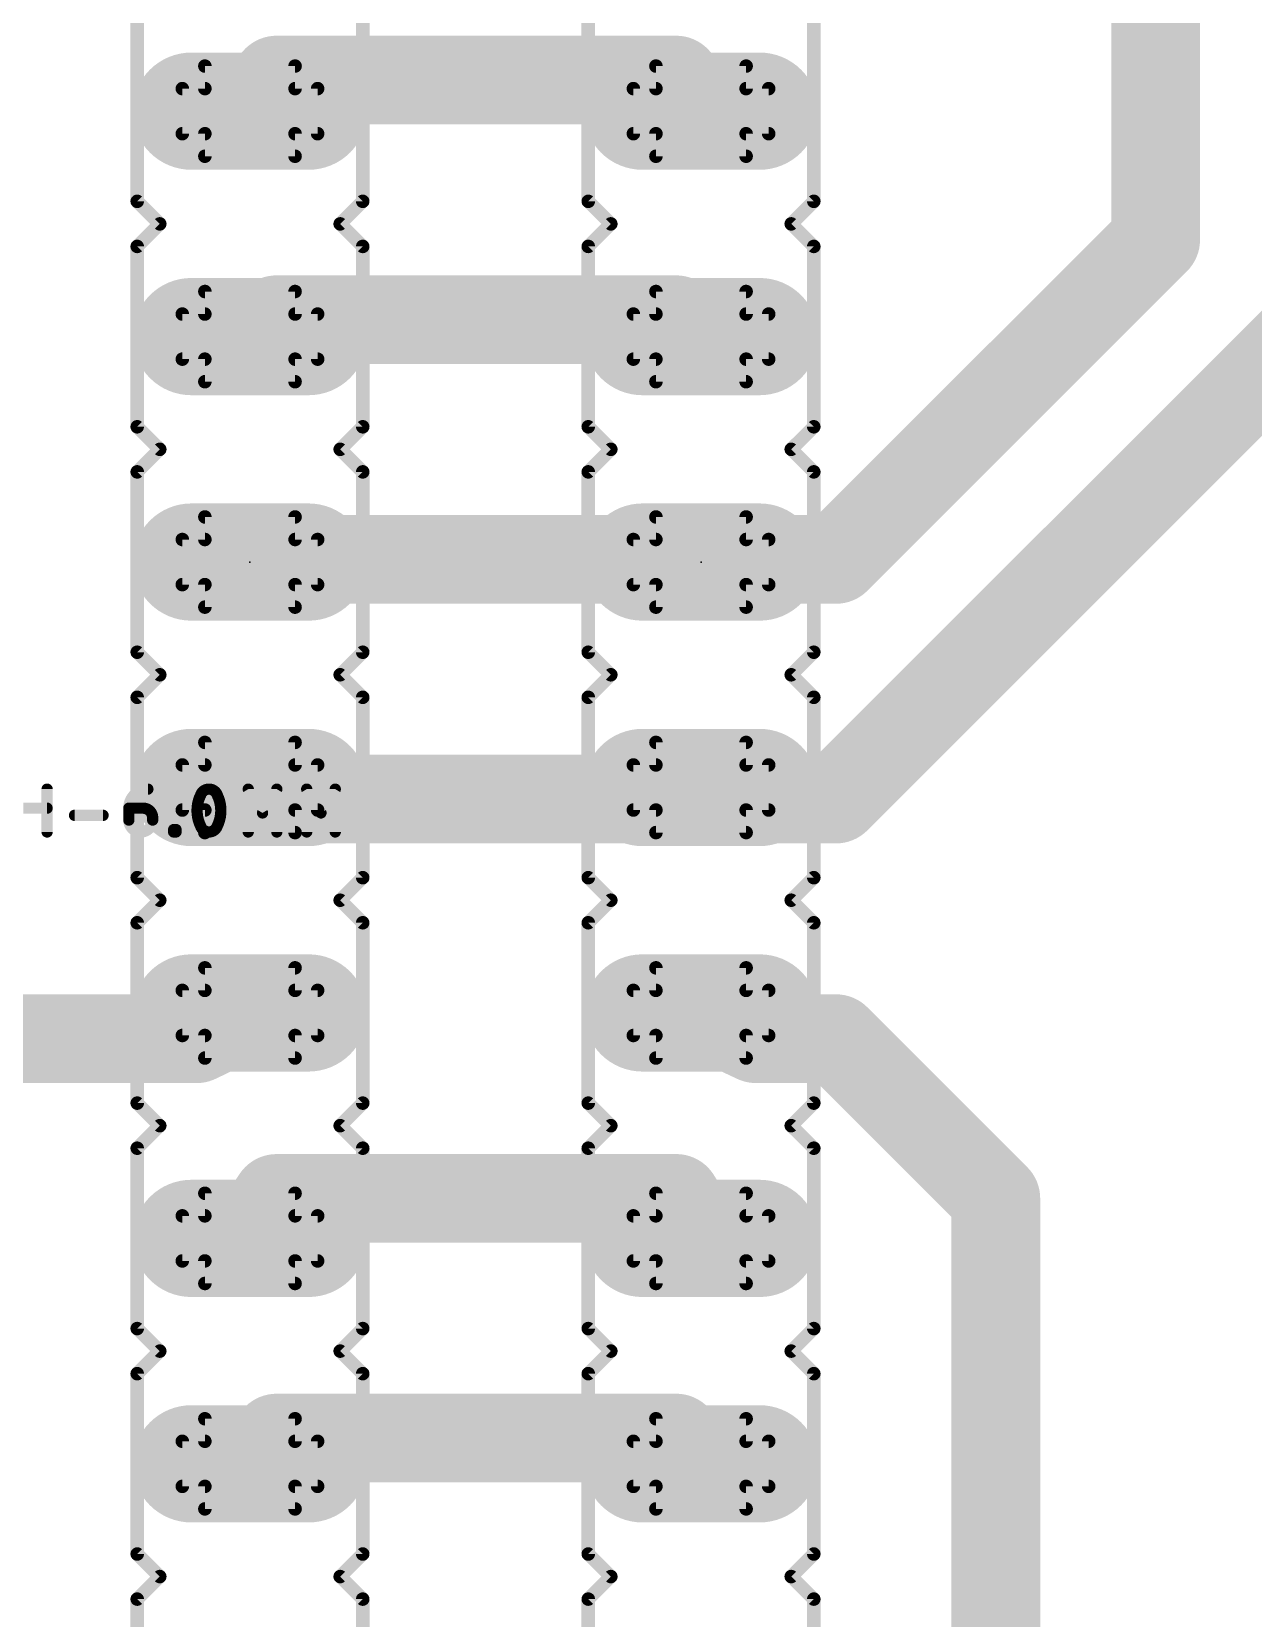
# Model space of a CAD drawing. Extents: x -1 to 132, y 0 to 67.
# Drawn here: x 26.94 to 40.7, y 17.77 to 35.64 of the extents above; entities that cross this region are included whole.
import ezdxf

# ---------------------------------------------------------------- set-up
doc = ezdxf.new("R2010")
doc.units = 0
for name, color, linetype in [('16', 132, 'CONTINUOUS'), ('17', 110, 'CONTINUOUS'), ('21', 253, 'CONTINUOUS'), ('23', 53, 'CONTINUOUS'), ('27', 253, 'CONTINUOUS'), ('51', 253, 'CONTINUOUS')]:
    doc.layers.add(name, color=color, linetype=linetype)

# ---------------------------------------------------------------- blocks, each defined once
blk = doc.blocks.new('RECT')
blk.add_solid([(-0.5, -0.5), (0.5, -0.5), (-0.5, 0.5), (0.5, 0.5)])
blk = doc.blocks.new('LONGP100')
at = {"const_width": 1}
blk.add_lwpolyline([(-0.5, 0), (0.5, 0)], dxfattribs=at)
at = {"const_width": 0.5}
for points in [[(-0.5, 0.25, 1), (-0.5, -0.25)], [(0.5, -0.25, 1), (0.5, 0.25)]]:
    blk.add_lwpolyline(points, format="xyb", dxfattribs=at)

msp = doc.modelspace()

# ---------------------------------------------------------------- linework, layer by layer
at = {"layer": '16', "const_width": 1}
for points in [[(39.6, 33.3), (39.6, 44.1)], [(29.7, 35.1), (29.4, 34.75)], [(34.2, 35.1), (29.7, 35.1)], [(34.2, 35.1), (34.48, 34.75)], [(36, 29.7), (39.6, 33.3)], [(29.7, 32.4), (29.4, 32.21)], [(34.2, 32.4), (29.7, 32.4)], [(34.2, 32.4), (34.48, 32.21)], [(36, 27), (41.4, 32.4)], [(29.7, 29.7), (29.4, 29.67)], [(34.2, 29.7), (29.7, 29.7)], [(34.2, 29.7), (34.48, 29.67)], [(35.1, 29.7), (34.48, 29.67)], [(35.1, 29.7), (36, 29.7)], [(29.7, 27), (29.4, 27.13)], [(34.2, 27), (34.48, 27.13)], [(35.1, 27), (34.48, 27.13)], [(34.2, 27), (29.7, 27)], [(35.1, 27), (36, 27)], [(28.8, 24.3), (29.4, 24.59)], [(35.1, 24.3), (34.48, 24.59)], [(26.1, 24.3), (28.8, 24.3)], [(35.1, 24.3), (36, 24.3)], [(36, 24.3), (37.8, 22.5)], [(29.7, 22.5), (29.4, 22.05)], [(34.2, 22.5), (29.7, 22.5)], [(34.2, 22.5), (34.48, 22.05)], [(37.8, 22.5), (37.8, 11.7)], [(29.7, 19.8), (29.4, 19.51)], [(34.2, 19.8), (29.7, 19.8)], [(34.2, 19.8), (34.48, 19.51)]]:
    msp.add_lwpolyline(points, dxfattribs=at)
at = {"layer": '16', "const_width": 0.5}
for points in [[(29.7, 35.35, 1), (29.7, 34.85)], [(29.8898, 34.9373, 1), (29.5102, 35.2627)], [(34.3952, 35.2562, 1), (34.0048, 34.9438)], [(34.2, 34.85, 1), (34.2, 35.35)], [(29.2102, 34.9127, 1), (29.5898, 34.5873)], [(34.2848, 34.5938, 1), (34.6752, 34.9062)], [(39.7768, 33.1232, 1), (39.4232, 33.4768)], [(39.35, 33.3, 1), (39.85, 33.3)], [(29.7, 32.65, 1), (29.7, 32.15)], [(29.8338, 32.1888, 1), (29.5662, 32.6112)], [(34.3404, 32.6069, 1), (34.0596, 32.1931)], [(34.2, 32.15, 1), (34.2, 32.65)], [(29.2662, 32.4212, 1), (29.5338, 31.9988)], [(34.3396, 32.0031, 1), (34.6204, 32.4169)], [(29.3751, 29.9188, 1), (29.4249, 29.4212)], [(29.7, 29.95, 1), (29.7, 29.45)], [(29.7249, 29.4512, 1), (29.6751, 29.9488)], [(34.2266, 29.9486, 1), (34.1734, 29.4514)], [(34.2, 29.45, 1), (34.2, 29.95)], [(34.4679, 29.9197, 1), (34.4921, 29.4203)], [(34.4534, 29.4214, 1), (34.5066, 29.9186)], [(35.1, 29.95, 1), (35.1, 29.45)], [(35.1121, 29.4503, 1), (35.0879, 29.9497)], [(35.8232, 29.8768, 1), (36.1768, 29.5232)], [(36, 29.45, 1), (36, 29.95)], [(29.4994, 27.3594, 1), (29.3006, 26.9006)], [(34.5313, 27.3747, 1), (34.4287, 26.8853)], [(34.5853, 26.9032, 1), (34.3747, 27.3568)], [(29.7, 27.25, 1), (29.7, 26.75)], [(29.6006, 26.7706, 1), (29.7994, 27.2294)], [(34.0947, 27.2268, 1), (34.3053, 26.7732)], [(34.2, 26.75, 1), (34.2, 27.25)], [(35.1, 27.25, 1), (35.1, 26.75)], [(35.0487, 26.7553, 1), (35.1513, 27.2447)], [(35.8232, 27.1768, 1), (36.1768, 26.8232)], [(36, 26.75, 1), (36, 27.25)], [(29.5088, 24.3649, 1), (29.2912, 24.8151)], [(34.5859, 24.8165, 1), (34.3741, 24.3635)], [(28.6912, 24.5251, 1), (28.9088, 24.0749)], [(28.8, 24.05, 1), (28.8, 24.55)], [(35.1, 24.55, 1), (35.1, 24.05)], [(34.9941, 24.0735, 1), (35.2059, 24.5265)], [(36.1768, 24.4768, 1), (35.8232, 24.1232)], [(36, 24.05, 1), (36, 24.55)], [(29.7, 22.75, 1), (29.7, 22.25)], [(29.908, 22.3613, 1), (29.492, 22.6387)], [(34.4123, 22.6321, 1), (33.9877, 22.3679)], [(34.2, 22.25, 1), (34.2, 22.75)], [(38.05, 22.5, 1), (37.55, 22.5)], [(37.6232, 22.3232, 1), (37.9768, 22.6768)], [(29.192, 22.1887, 1), (29.608, 21.9113)], [(34.2677, 21.9179, 1), (34.6923, 22.1821)], [(29.7, 20.05, 1), (29.7, 19.55)], [(29.8738, 19.6203, 1), (29.5262, 19.9797)], [(34.3799, 19.9736, 1), (34.0201, 19.6264)], [(34.2, 19.55, 1), (34.2, 20.05)], [(29.2262, 19.6897, 1), (29.5738, 19.3303)], [(34.3001, 19.3364, 1), (34.6599, 19.6836)]]:
    msp.add_lwpolyline(points, format="xyb", dxfattribs=at)
at = {"layer": '21', "const_width": 0.1524}
for points in [[(28.13, 35.766), (28.13, 33.734)], [(30.67, 33.734), (30.67, 35.766)], [(33.21, 35.766), (33.21, 33.734)], [(35.75, 33.734), (35.75, 35.766)], [(28.13, 33.734), (28.384, 33.48)], [(30.416, 33.48), (30.67, 33.734)], [(33.21, 33.734), (33.464, 33.48)], [(35.496, 33.48), (35.75, 33.734)], [(28.384, 33.48), (28.13, 33.226)], [(30.67, 33.226), (30.416, 33.48)], [(33.464, 33.48), (33.21, 33.226)], [(35.75, 33.226), (35.496, 33.48)], [(28.13, 33.226), (28.13, 31.194)], [(30.67, 31.194), (30.67, 33.226)], [(33.21, 33.226), (33.21, 31.194)], [(35.75, 31.194), (35.75, 33.226)], [(28.13, 31.194), (28.384, 30.94)], [(30.416, 30.94), (30.67, 31.194)], [(33.21, 31.194), (33.464, 30.94)], [(35.496, 30.94), (35.75, 31.194)], [(28.384, 30.94), (28.13, 30.686)], [(30.67, 30.686), (30.416, 30.94)], [(33.464, 30.94), (33.21, 30.686)], [(35.75, 30.686), (35.496, 30.94)], [(28.13, 30.686), (28.13, 28.654)], [(30.67, 28.654), (30.67, 30.686)], [(33.21, 30.686), (33.21, 28.654)], [(35.75, 28.654), (35.75, 30.686)], [(28.13, 28.654), (28.384, 28.4)], [(30.416, 28.4), (30.67, 28.654)], [(33.21, 28.654), (33.464, 28.4)], [(35.496, 28.4), (35.75, 28.654)], [(28.384, 28.4), (28.13, 28.146)], [(30.67, 28.146), (30.416, 28.4)], [(33.464, 28.4), (33.21, 28.146)], [(35.75, 28.146), (35.496, 28.4)], [(28.13, 28.146), (28.13, 26.114)], [(30.67, 26.114), (30.67, 28.146)], [(33.21, 28.146), (33.21, 26.114)], [(35.75, 26.114), (35.75, 28.146)], [(28.13, 26.114), (28.384, 25.86)], [(30.416, 25.86), (30.67, 26.114)], [(33.21, 26.114), (33.464, 25.86)], [(35.496, 25.86), (35.75, 26.114)], [(28.384, 25.86), (28.13, 25.606)], [(30.67, 25.606), (30.416, 25.86)], [(33.464, 25.86), (33.21, 25.606)], [(35.75, 25.606), (35.496, 25.86)], [(28.13, 25.606), (28.13, 23.574)], [(30.67, 23.574), (30.67, 25.606)], [(33.21, 25.606), (33.21, 23.574)], [(35.75, 23.574), (35.75, 25.606)], [(28.13, 23.574), (28.384, 23.32)], [(30.416, 23.32), (30.67, 23.574)], [(33.21, 23.574), (33.464, 23.32)], [(35.496, 23.32), (35.75, 23.574)], [(28.384, 23.32), (28.13, 23.066)], [(30.67, 23.066), (30.416, 23.32)], [(33.464, 23.32), (33.21, 23.066)], [(35.75, 23.066), (35.496, 23.32)], [(28.13, 23.066), (28.13, 21.034)], [(30.67, 21.034), (30.67, 23.066)], [(33.21, 23.066), (33.21, 21.034)], [(35.75, 21.034), (35.75, 23.066)], [(28.13, 21.034), (28.384, 20.78)], [(30.416, 20.78), (30.67, 21.034)], [(33.21, 21.034), (33.464, 20.78)], [(35.496, 20.78), (35.75, 21.034)], [(28.384, 20.78), (28.13, 20.526)], [(30.67, 20.526), (30.416, 20.78)], [(33.464, 20.78), (33.21, 20.526)], [(35.75, 20.526), (35.496, 20.78)], [(28.13, 20.526), (28.13, 18.494)], [(30.67, 18.494), (30.67, 20.526)], [(33.21, 20.526), (33.21, 18.494)], [(35.75, 18.494), (35.75, 20.526)], [(28.13, 18.494), (28.384, 18.24)], [(30.416, 18.24), (30.67, 18.494)], [(33.21, 18.494), (33.464, 18.24)], [(35.496, 18.24), (35.75, 18.494)], [(28.384, 18.24), (28.13, 17.986)], [(30.67, 17.986), (30.416, 18.24)], [(33.464, 18.24), (33.21, 17.986)], [(35.75, 17.986), (35.496, 18.24)], [(28.13, 17.986), (28.13, 15.954)], [(30.67, 15.954), (30.67, 17.986)], [(33.21, 17.986), (33.21, 15.954)], [(35.75, 15.954), (35.75, 17.986)]]:
    msp.add_lwpolyline(points, dxfattribs=at)
at = {"layer": '21', "const_width": 0.0762}
for points in [[(28.1569, 33.7609, 1), (28.1031, 33.7071)], [(30.6969, 33.7071, 1), (30.6431, 33.7609)], [(33.2369, 33.7609, 1), (33.1831, 33.7071)], [(35.7769, 33.7071, 1), (35.7231, 33.7609)], [(28.0919, 33.734, 1), (28.1681, 33.734)], [(30.6319, 33.734, 1), (30.7081, 33.734)], [(33.1719, 33.734, 1), (33.2481, 33.734)], [(35.7119, 33.734, 1), (35.7881, 33.734)], [(28.4109, 33.4531, 1), (28.3571, 33.5069)], [(28.3571, 33.4531, 1), (28.4109, 33.5069)], [(30.4429, 33.5069, 1), (30.3891, 33.4531)], [(30.3891, 33.5069, 1), (30.4429, 33.4531)], [(33.4909, 33.4531, 1), (33.4371, 33.5069)], [(33.4371, 33.4531, 1), (33.4909, 33.5069)], [(35.5229, 33.5069, 1), (35.4691, 33.4531)], [(35.4691, 33.5069, 1), (35.5229, 33.4531)], [(28.1681, 33.226, 1), (28.0919, 33.226)], [(28.1031, 33.2529, 1), (28.1569, 33.1991)], [(30.7081, 33.226, 1), (30.6319, 33.226)], [(30.6431, 33.1991, 1), (30.6969, 33.2529)], [(33.2481, 33.226, 1), (33.1719, 33.226)], [(33.1831, 33.2529, 1), (33.2369, 33.1991)], [(35.7881, 33.226, 1), (35.7119, 33.226)], [(35.7231, 33.1991, 1), (35.7769, 33.2529)], [(28.0919, 31.194, 1), (28.1681, 31.194)], [(28.1569, 31.2209, 1), (28.1031, 31.1671)], [(30.6319, 31.194, 1), (30.7081, 31.194)], [(30.6969, 31.1671, 1), (30.6431, 31.2209)], [(33.1719, 31.194, 1), (33.2481, 31.194)], [(33.2369, 31.2209, 1), (33.1831, 31.1671)], [(35.7119, 31.194, 1), (35.7881, 31.194)], [(35.7769, 31.1671, 1), (35.7231, 31.2209)], [(28.4109, 30.9131, 1), (28.3571, 30.9669)], [(28.3571, 30.9131, 1), (28.4109, 30.9669)], [(30.4429, 30.9669, 1), (30.3891, 30.9131)], [(30.3891, 30.9669, 1), (30.4429, 30.9131)], [(33.4909, 30.9131, 1), (33.4371, 30.9669)], [(33.4371, 30.9131, 1), (33.4909, 30.9669)], [(35.5229, 30.9669, 1), (35.4691, 30.9131)], [(35.4691, 30.9669, 1), (35.5229, 30.9131)], [(28.1681, 30.686, 1), (28.0919, 30.686)], [(28.1031, 30.7129, 1), (28.1569, 30.6591)], [(30.7081, 30.686, 1), (30.6319, 30.686)], [(30.6431, 30.6591, 1), (30.6969, 30.7129)], [(33.2481, 30.686, 1), (33.1719, 30.686)], [(33.1831, 30.7129, 1), (33.2369, 30.6591)], [(35.7881, 30.686, 1), (35.7119, 30.686)], [(35.7231, 30.6591, 1), (35.7769, 30.7129)], [(28.0919, 28.654, 1), (28.1681, 28.654)], [(28.1569, 28.6809, 1), (28.1031, 28.6271)], [(30.6319, 28.654, 1), (30.7081, 28.654)], [(30.6969, 28.6271, 1), (30.6431, 28.6809)], [(33.1719, 28.654, 1), (33.2481, 28.654)], [(33.2369, 28.6809, 1), (33.1831, 28.6271)], [(35.7119, 28.654, 1), (35.7881, 28.654)], [(35.7769, 28.6271, 1), (35.7231, 28.6809)], [(28.4109, 28.3731, 1), (28.3571, 28.4269)], [(28.3571, 28.3731, 1), (28.4109, 28.4269)], [(30.4429, 28.4269, 1), (30.3891, 28.3731)], [(30.3891, 28.4269, 1), (30.4429, 28.3731)], [(33.4909, 28.3731, 1), (33.4371, 28.4269)], [(33.4371, 28.3731, 1), (33.4909, 28.4269)], [(35.5229, 28.4269, 1), (35.4691, 28.3731)], [(35.4691, 28.4269, 1), (35.5229, 28.3731)], [(28.1681, 28.146, 1), (28.0919, 28.146)], [(28.1031, 28.1729, 1), (28.1569, 28.1191)], [(30.7081, 28.146, 1), (30.6319, 28.146)], [(30.6431, 28.1191, 1), (30.6969, 28.1729)], [(33.2481, 28.146, 1), (33.1719, 28.146)], [(33.1831, 28.1729, 1), (33.2369, 28.1191)], [(35.7881, 28.146, 1), (35.7119, 28.146)], [(35.7231, 28.1191, 1), (35.7769, 28.1729)], [(28.0919, 26.114, 1), (28.1681, 26.114)], [(28.1569, 26.1409, 1), (28.1031, 26.0871)], [(30.6319, 26.114, 1), (30.7081, 26.114)], [(30.6969, 26.0871, 1), (30.6431, 26.1409)], [(33.1719, 26.114, 1), (33.2481, 26.114)], [(33.2369, 26.1409, 1), (33.1831, 26.0871)], [(35.7119, 26.114, 1), (35.7881, 26.114)], [(35.7769, 26.0871, 1), (35.7231, 26.1409)], [(28.4109, 25.8331, 1), (28.3571, 25.8869)], [(28.3571, 25.8331, 1), (28.4109, 25.8869)], [(30.4429, 25.8869, 1), (30.3891, 25.8331)], [(30.3891, 25.8869, 1), (30.4429, 25.8331)], [(33.4909, 25.8331, 1), (33.4371, 25.8869)], [(33.4371, 25.8331, 1), (33.4909, 25.8869)], [(35.5229, 25.8869, 1), (35.4691, 25.8331)], [(35.4691, 25.8869, 1), (35.5229, 25.8331)], [(28.1681, 25.606, 1), (28.0919, 25.606)], [(28.1031, 25.6329, 1), (28.1569, 25.5791)], [(30.7081, 25.606, 1), (30.6319, 25.606)], [(30.6431, 25.5791, 1), (30.6969, 25.6329)], [(33.2481, 25.606, 1), (33.1719, 25.606)], [(33.1831, 25.6329, 1), (33.2369, 25.5791)], [(35.7881, 25.606, 1), (35.7119, 25.606)], [(35.7231, 25.5791, 1), (35.7769, 25.6329)], [(28.0919, 23.574, 1), (28.1681, 23.574)], [(28.1569, 23.6009, 1), (28.1031, 23.5471)], [(30.6319, 23.574, 1), (30.7081, 23.574)], [(30.6969, 23.5471, 1), (30.6431, 23.6009)], [(33.1719, 23.574, 1), (33.2481, 23.574)], [(33.2369, 23.6009, 1), (33.1831, 23.5471)], [(35.7119, 23.574, 1), (35.7881, 23.574)], [(35.7769, 23.5471, 1), (35.7231, 23.6009)], [(28.4109, 23.2931, 1), (28.3571, 23.3469)], [(28.3571, 23.2931, 1), (28.4109, 23.3469)], [(30.4429, 23.3469, 1), (30.3891, 23.2931)], [(30.3891, 23.3469, 1), (30.4429, 23.2931)], [(33.4909, 23.2931, 1), (33.4371, 23.3469)], [(33.4371, 23.2931, 1), (33.4909, 23.3469)], [(35.5229, 23.3469, 1), (35.4691, 23.2931)], [(35.4691, 23.3469, 1), (35.5229, 23.2931)], [(28.1681, 23.066, 1), (28.0919, 23.066)], [(28.1031, 23.0929, 1), (28.1569, 23.0391)], [(30.7081, 23.066, 1), (30.6319, 23.066)], [(30.6431, 23.0391, 1), (30.6969, 23.0929)], [(33.2481, 23.066, 1), (33.1719, 23.066)], [(33.1831, 23.0929, 1), (33.2369, 23.0391)], [(35.7881, 23.066, 1), (35.7119, 23.066)], [(35.7231, 23.0391, 1), (35.7769, 23.0929)], [(28.1569, 21.0609, 1), (28.1031, 21.0071)], [(30.6969, 21.0071, 1), (30.6431, 21.0609)], [(33.2369, 21.0609, 1), (33.1831, 21.0071)], [(35.7769, 21.0071, 1), (35.7231, 21.0609)], [(28.0919, 21.034, 1), (28.1681, 21.034)], [(30.6319, 21.034, 1), (30.7081, 21.034)], [(33.1719, 21.034, 1), (33.2481, 21.034)], [(35.7119, 21.034, 1), (35.7881, 21.034)], [(28.4109, 20.7531, 1), (28.3571, 20.8069)], [(28.3571, 20.7531, 1), (28.4109, 20.8069)], [(30.4429, 20.8069, 1), (30.3891, 20.7531)], [(30.3891, 20.8069, 1), (30.4429, 20.7531)], [(33.4909, 20.7531, 1), (33.4371, 20.8069)], [(33.4371, 20.7531, 1), (33.4909, 20.8069)], [(35.5229, 20.8069, 1), (35.4691, 20.7531)], [(35.4691, 20.8069, 1), (35.5229, 20.7531)], [(28.1681, 20.526, 1), (28.0919, 20.526)], [(28.1031, 20.5529, 1), (28.1569, 20.4991)], [(30.7081, 20.526, 1), (30.6319, 20.526)], [(30.6431, 20.4991, 1), (30.6969, 20.5529)], [(33.2481, 20.526, 1), (33.1719, 20.526)], [(33.1831, 20.5529, 1), (33.2369, 20.4991)], [(35.7881, 20.526, 1), (35.7119, 20.526)], [(35.7231, 20.4991, 1), (35.7769, 20.5529)], [(28.0919, 18.494, 1), (28.1681, 18.494)], [(28.1569, 18.5209, 1), (28.1031, 18.4671)], [(30.6319, 18.494, 1), (30.7081, 18.494)], [(30.6969, 18.4671, 1), (30.6431, 18.5209)], [(33.1719, 18.494, 1), (33.2481, 18.494)], [(33.2369, 18.5209, 1), (33.1831, 18.4671)], [(35.7119, 18.494, 1), (35.7881, 18.494)], [(35.7769, 18.4671, 1), (35.7231, 18.5209)], [(28.4109, 18.2131, 1), (28.3571, 18.2669)], [(28.3571, 18.2131, 1), (28.4109, 18.2669)], [(30.4429, 18.2669, 1), (30.3891, 18.2131)], [(30.3891, 18.2669, 1), (30.4429, 18.2131)], [(33.4909, 18.2131, 1), (33.4371, 18.2669)], [(33.4371, 18.2131, 1), (33.4909, 18.2669)], [(35.5229, 18.2669, 1), (35.4691, 18.2131)], [(35.4691, 18.2669, 1), (35.5229, 18.2131)], [(28.1681, 17.986, 1), (28.0919, 17.986)], [(30.7081, 17.986, 1), (30.6319, 17.986)], [(33.2481, 17.986, 1), (33.1719, 17.986)], [(35.7881, 17.986, 1), (35.7119, 17.986)], [(28.1031, 18.0129, 1), (28.1569, 17.9591)], [(30.6431, 17.9591, 1), (30.6969, 18.0129)], [(33.1831, 18.0129, 1), (33.2369, 17.9591)], [(35.7231, 17.9591, 1), (35.7769, 18.0129)]]:
    msp.add_lwpolyline(points, format="xyb", dxfattribs=at)
at = {"layer": '23'}
for p in [(29.4, 29.67), (34.48, 29.67)]:
    msp.add_point(p, dxfattribs=at)
at = {"layer": '27', "const_width": 0.127}
for points in [[(27.1152, 27.1115), (27.1152, 26.6289)], [(29.3806, 26.6289), (29.3806, 27.1115)], [(29.3806, 27.1115), (29.5415, 26.8434)], [(29.5415, 26.8434), (29.7023, 27.1115)], [(29.7023, 27.1115), (29.7023, 26.6289)], [(30.039, 26.6289), (30.039, 27.1115)], [(30.039, 27.1115), (30.1998, 26.8434)], [(30.1998, 26.8434), (30.3607, 27.1115)], [(30.3607, 27.1115), (30.3607, 26.6289)], [(28.8307, 26.7361), (29.0452, 27.0043)], [(26.8471, 26.897), (27.1152, 26.897)], [(27.4238, 26.8166), (27.7455, 26.8166)], [(28.0358, 26.897), (28.1967, 26.897)], [(28.0358, 26.763), (28.0358, 26.897)], [(28.3039, 26.7898), (28.3039, 26.763)], [(28.5405, 26.6289), (28.5405, 26.6557)], [(28.5405, 26.6557), (28.5673, 26.6557)], [(28.5673, 26.6289), (28.5405, 26.6289)], [(28.5673, 26.6557), (28.5673, 26.6289)]]:
    msp.add_lwpolyline(points, dxfattribs=at)
at = {"layer": '27'}
for points, const_width in [([(27.147, 27.1115, 1), (27.0835, 27.1115)], 0.0635), ([(28.2503, 27.1115, 0.4142), (28.0358, 26.897)], 0.127), ([(28.2503, 27.0798, 1), (28.2503, 27.1432)], 0.0635), ([(28.938, 27.1115, 0.3205), (28.8441, 27.0445)], 0.127), ([(29.0318, 27.0445, 0.3205), (28.938, 27.1115)], 0.127), ([(28.938, 27.1432, 1), (28.938, 27.0798)], 0.0635), ([(28.938, 27.0798, 1), (28.938, 27.1432)], 0.0635), ([(29.4123, 27.1115, 1), (29.3488, 27.1115)], 0.0635), ([(29.4078, 27.1278, 1), (29.3534, 27.0952)], 0.0635), ([(29.7341, 27.1115, 1), (29.6706, 27.1115)], 0.0635), ([(29.7296, 27.0952, 1), (29.6751, 27.1278)], 0.0635), ([(30.0662, 27.1278, 1), (30.0117, 27.0952)], 0.0635), ([(30.0707, 27.1115, 1), (30.0072, 27.1115)], 0.0635), ([(30.3924, 27.1115, 1), (30.3289, 27.1115)], 0.0635), ([(30.3879, 27.0952, 1), (30.3335, 27.1278)], 0.0635), ([(28.8441, 27.0445, 0.1139), (28.8039, 26.8702)], 0.127), ([(28.8141, 27.0548, 1), (28.8742, 27.0342)], 0.0635), ([(28.8727, 27.0306, 1), (28.8156, 27.0584)], 0.0635), ([(29.072, 26.8702, 0.1139), (29.0318, 27.0445)], 0.127), ([(29.0603, 27.0584, 1), (29.0033, 27.0306)], 0.0635), ([(29.0018, 27.0342, 1), (29.0618, 27.0548)], 0.0635), ([(29.07, 26.9844, 1), (29.0204, 27.0241)], 0.0635), ([(27.1152, 26.8653, 1), (27.1152, 26.9288)], 0.0635), ([(27.4238, 26.8483, 1), (27.4238, 26.7848)], 0.0635), ([(27.7455, 26.7848, 1), (27.7455, 26.8483)], 0.0635), ([(28.0358, 26.9288, 1), (28.0358, 26.8653)], 0.0635), ([(28.0358, 26.763, 1), (28.3039, 26.763)], 0.127), ([(28.0676, 26.897, 1), (28.0041, 26.897)], 0.0635), ([(28.0041, 26.897, 1), (28.0676, 26.897)], 0.0635), ([(28.0676, 26.763, 1), (28.0041, 26.763)], 0.0635), ([(28.3039, 26.7898, 0.4142), (28.1967, 26.897)], 0.127), ([(28.1967, 26.9288, 1), (28.1967, 26.8653)], 0.0635), ([(28.1967, 26.8653, 1), (28.1967, 26.9288)], 0.0635), ([(28.3357, 26.7898, 1), (28.2722, 26.7898)], 0.0635), ([(28.3357, 26.763, 1), (28.2722, 26.763)], 0.0635), ([(28.2722, 26.7898, 1), (28.3357, 26.7898)], 0.0635), ([(28.8039, 26.8702, 0.1139), (28.8441, 26.6959)], 0.127), ([(28.8357, 26.8702, 1), (28.7722, 26.8702)], 0.0635), ([(28.7722, 26.8702, 1), (28.8357, 26.8702)], 0.0635), ([(29.0318, 26.6959, 0.1139), (29.072, 26.8702)], 0.127), ([(29.1038, 26.8702, 1), (29.0403, 26.8702)], 0.0635), ([(29.0403, 26.8702, 1), (29.1038, 26.8702)], 0.0635), ([(29.5142, 26.8597, 1), (29.5687, 26.8271)], 0.0635), ([(29.5142, 26.8271, 1), (29.5687, 26.8597)], 0.0635), ([(30.1726, 26.8597, 1), (30.2271, 26.8271)], 0.0635), ([(30.1726, 26.8271, 1), (30.2271, 26.8597)], 0.0635), ([(27.0835, 26.6289, 1), (27.147, 26.6289)], 0.0635), ([(28.0041, 26.763, 1), (28.0676, 26.763)], 0.0635), ([(28.2722, 26.763, 1), (28.3357, 26.763)], 0.0635), ([(28.5405, 26.6875, 1), (28.5405, 26.624)], 0.0635), ([(28.5405, 26.6607, 1), (28.5405, 26.5972)], 0.0635), ([(28.5723, 26.6557, 1), (28.5088, 26.6557)], 0.0635), ([(28.5088, 26.6289, 1), (28.5723, 26.6289)], 0.0635), ([(28.5991, 26.6557, 1), (28.5356, 26.6557)], 0.0635), ([(28.5356, 26.6289, 1), (28.5991, 26.6289)], 0.0635), ([(28.5673, 26.624, 1), (28.5673, 26.6875)], 0.0635), ([(28.5673, 26.5972, 1), (28.5673, 26.6607)], 0.0635), ([(28.8059, 26.756, 1), (28.8555, 26.7163)], 0.0635), ([(28.8441, 26.6959, 0.3205), (28.938, 26.6289)], 0.127), ([(28.8742, 26.7062, 1), (28.8141, 26.6856)], 0.0635), ([(28.8156, 26.682, 1), (28.8727, 26.7098)], 0.0635), ([(28.938, 26.6289, 0.3205), (29.0318, 26.6959)], 0.127), ([(28.938, 26.6606, 1), (28.938, 26.5972)], 0.0635), ([(28.938, 26.5972, 1), (28.938, 26.6606)], 0.0635), ([(29.0033, 26.7098, 1), (29.0603, 26.682)], 0.0635), ([(29.0618, 26.6856, 1), (29.0018, 26.7062)], 0.0635), ([(29.3488, 26.6289, 1), (29.4123, 26.6289)], 0.0635), ([(29.6706, 26.6289, 1), (29.7341, 26.6289)], 0.0635), ([(30.0072, 26.6289, 1), (30.0707, 26.6289)], 0.0635), ([(30.3289, 26.6289, 1), (30.3924, 26.6289)], 0.0635)]:
    msp.add_lwpolyline(points, format="xyb", dxfattribs=dict(at, const_width=const_width))
at = {"layer": '51', "const_width": 0.1524}
for points in [[(29.908, 35.258), (28.892, 35.258)], [(28.892, 35.258), (28.892, 35.004)], [(29.908, 35.004), (29.908, 35.258)], [(34.988, 35.258), (33.972, 35.258)], [(33.972, 35.258), (33.972, 35.004)], [(34.988, 35.004), (34.988, 35.258)], [(28.892, 35.004), (28.638, 35.004)], [(28.638, 35.004), (28.638, 34.496)], [(30.162, 35.004), (29.908, 35.004)], [(30.162, 34.496), (30.162, 35.004)], [(33.972, 35.004), (33.718, 35.004)], [(33.718, 35.004), (33.718, 34.496)], [(35.242, 35.004), (34.988, 35.004)], [(35.242, 34.496), (35.242, 35.004)], [(28.638, 34.496), (28.892, 34.496)], [(28.892, 34.496), (28.892, 34.242)], [(29.908, 34.242), (29.908, 34.496)], [(29.908, 34.496), (30.162, 34.496)], [(33.718, 34.496), (33.972, 34.496)], [(33.972, 34.496), (33.972, 34.242)], [(34.988, 34.242), (34.988, 34.496)], [(34.988, 34.496), (35.242, 34.496)], [(28.892, 34.242), (29.908, 34.242)], [(33.972, 34.242), (34.988, 34.242)], [(29.908, 32.718), (28.892, 32.718)], [(28.892, 32.718), (28.892, 32.464)], [(29.908, 32.464), (29.908, 32.718)], [(34.988, 32.718), (33.972, 32.718)], [(33.972, 32.718), (33.972, 32.464)], [(34.988, 32.464), (34.988, 32.718)], [(28.892, 32.464), (28.638, 32.464)], [(28.638, 32.464), (28.638, 31.956)], [(30.162, 32.464), (29.908, 32.464)], [(30.162, 31.956), (30.162, 32.464)], [(33.972, 32.464), (33.718, 32.464)], [(33.718, 32.464), (33.718, 31.956)], [(35.242, 32.464), (34.988, 32.464)], [(35.242, 31.956), (35.242, 32.464)], [(28.638, 31.956), (28.892, 31.956)], [(28.892, 31.956), (28.892, 31.702)], [(29.908, 31.702), (29.908, 31.956)], [(29.908, 31.956), (30.162, 31.956)], [(33.718, 31.956), (33.972, 31.956)], [(33.972, 31.956), (33.972, 31.702)], [(34.988, 31.702), (34.988, 31.956)], [(34.988, 31.956), (35.242, 31.956)], [(28.892, 31.702), (29.908, 31.702)], [(33.972, 31.702), (34.988, 31.702)], [(29.908, 30.178), (28.892, 30.178)], [(28.892, 30.178), (28.892, 29.924)], [(29.908, 29.924), (29.908, 30.178)], [(34.988, 30.178), (33.972, 30.178)], [(33.972, 30.178), (33.972, 29.924)], [(34.988, 29.924), (34.988, 30.178)], [(28.892, 29.924), (28.638, 29.924)], [(28.638, 29.924), (28.638, 29.416)], [(30.162, 29.924), (29.908, 29.924)], [(30.162, 29.416), (30.162, 29.924)], [(33.972, 29.924), (33.718, 29.924)], [(33.718, 29.924), (33.718, 29.416)], [(35.242, 29.924), (34.988, 29.924)], [(35.242, 29.416), (35.242, 29.924)], [(28.638, 29.416), (28.892, 29.416)], [(28.892, 29.416), (28.892, 29.162)], [(29.908, 29.162), (29.908, 29.416)], [(29.908, 29.416), (30.162, 29.416)], [(33.718, 29.416), (33.972, 29.416)], [(33.972, 29.416), (33.972, 29.162)], [(34.988, 29.162), (34.988, 29.416)], [(34.988, 29.416), (35.242, 29.416)], [(28.892, 29.162), (29.908, 29.162)], [(33.972, 29.162), (34.988, 29.162)], [(29.908, 27.638), (28.892, 27.638)], [(28.892, 27.638), (28.892, 27.384)], [(29.908, 27.384), (29.908, 27.638)], [(34.988, 27.638), (33.972, 27.638)], [(33.972, 27.638), (33.972, 27.384)], [(34.988, 27.384), (34.988, 27.638)], [(28.892, 27.384), (28.638, 27.384)], [(28.638, 27.384), (28.638, 26.876)], [(30.162, 27.384), (29.908, 27.384)], [(30.162, 26.876), (30.162, 27.384)], [(33.972, 27.384), (33.718, 27.384)], [(33.718, 27.384), (33.718, 26.876)], [(35.242, 27.384), (34.988, 27.384)], [(35.242, 26.876), (35.242, 27.384)], [(28.638, 26.876), (28.892, 26.876)], [(28.892, 26.876), (28.892, 26.622)], [(29.908, 26.622), (29.908, 26.876)], [(29.908, 26.876), (30.162, 26.876)], [(33.718, 26.876), (33.972, 26.876)], [(33.972, 26.876), (33.972, 26.622)], [(34.988, 26.622), (34.988, 26.876)], [(34.988, 26.876), (35.242, 26.876)], [(28.892, 26.622), (29.908, 26.622)], [(33.972, 26.622), (34.988, 26.622)], [(29.908, 25.098), (28.892, 25.098)], [(28.892, 25.098), (28.892, 24.844)], [(29.908, 24.844), (29.908, 25.098)], [(34.988, 25.098), (33.972, 25.098)], [(33.972, 25.098), (33.972, 24.844)], [(34.988, 24.844), (34.988, 25.098)], [(28.892, 24.844), (28.638, 24.844)], [(28.638, 24.844), (28.638, 24.336)], [(30.162, 24.844), (29.908, 24.844)], [(30.162, 24.336), (30.162, 24.844)], [(33.972, 24.844), (33.718, 24.844)], [(33.718, 24.844), (33.718, 24.336)], [(35.242, 24.844), (34.988, 24.844)], [(35.242, 24.336), (35.242, 24.844)], [(28.638, 24.336), (28.892, 24.336)], [(28.892, 24.336), (28.892, 24.082)], [(29.908, 24.082), (29.908, 24.336)], [(29.908, 24.336), (30.162, 24.336)], [(33.718, 24.336), (33.972, 24.336)], [(33.972, 24.336), (33.972, 24.082)], [(34.988, 24.082), (34.988, 24.336)], [(34.988, 24.336), (35.242, 24.336)], [(28.892, 24.082), (29.908, 24.082)], [(33.972, 24.082), (34.988, 24.082)], [(29.908, 22.558), (28.892, 22.558)], [(28.892, 22.558), (28.892, 22.304)], [(29.908, 22.304), (29.908, 22.558)], [(34.988, 22.558), (33.972, 22.558)], [(33.972, 22.558), (33.972, 22.304)], [(34.988, 22.304), (34.988, 22.558)], [(28.892, 22.304), (28.638, 22.304)], [(28.638, 22.304), (28.638, 21.796)], [(30.162, 22.304), (29.908, 22.304)], [(30.162, 21.796), (30.162, 22.304)], [(33.972, 22.304), (33.718, 22.304)], [(33.718, 22.304), (33.718, 21.796)], [(35.242, 22.304), (34.988, 22.304)], [(35.242, 21.796), (35.242, 22.304)], [(28.638, 21.796), (28.892, 21.796)], [(28.892, 21.796), (28.892, 21.542)], [(29.908, 21.542), (29.908, 21.796)], [(29.908, 21.796), (30.162, 21.796)], [(33.718, 21.796), (33.972, 21.796)], [(33.972, 21.796), (33.972, 21.542)], [(34.988, 21.542), (34.988, 21.796)], [(34.988, 21.796), (35.242, 21.796)], [(28.892, 21.542), (29.908, 21.542)], [(33.972, 21.542), (34.988, 21.542)], [(29.908, 20.018), (28.892, 20.018)], [(28.892, 20.018), (28.892, 19.764)], [(29.908, 19.764), (29.908, 20.018)], [(34.988, 20.018), (33.972, 20.018)], [(33.972, 20.018), (33.972, 19.764)], [(34.988, 19.764), (34.988, 20.018)], [(28.892, 19.764), (28.638, 19.764)], [(28.638, 19.764), (28.638, 19.256)], [(30.162, 19.764), (29.908, 19.764)], [(30.162, 19.256), (30.162, 19.764)], [(33.972, 19.764), (33.718, 19.764)], [(33.718, 19.764), (33.718, 19.256)], [(35.242, 19.764), (34.988, 19.764)], [(35.242, 19.256), (35.242, 19.764)], [(28.638, 19.256), (28.892, 19.256)], [(28.892, 19.256), (28.892, 19.002)], [(29.908, 19.002), (29.908, 19.256)], [(29.908, 19.256), (30.162, 19.256)], [(33.718, 19.256), (33.972, 19.256)], [(33.972, 19.256), (33.972, 19.002)], [(34.988, 19.002), (34.988, 19.256)], [(34.988, 19.256), (35.242, 19.256)], [(28.892, 19.002), (29.908, 19.002)], [(33.972, 19.002), (34.988, 19.002)]]:
    msp.add_lwpolyline(points, dxfattribs=at)
at = {"layer": '51', "const_width": 0.0762}
for points in [[(28.892, 35.2961, 1), (28.892, 35.2199)], [(28.9301, 35.258, 1), (28.8539, 35.258)], [(29.9461, 35.258, 1), (29.8699, 35.258)], [(29.908, 35.2199, 1), (29.908, 35.2961)], [(33.972, 35.2961, 1), (33.972, 35.2199)], [(34.0101, 35.258, 1), (33.9339, 35.258)], [(35.0261, 35.258, 1), (34.9499, 35.258)], [(34.988, 35.2199, 1), (34.988, 35.2961)], [(28.638, 35.0421, 1), (28.638, 34.9659)], [(28.6761, 35.004, 1), (28.5999, 35.004)], [(28.8539, 35.004, 1), (28.9301, 35.004)], [(28.892, 34.9659, 1), (28.892, 35.0421)], [(29.908, 35.0421, 1), (29.908, 34.9659)], [(29.8699, 35.004, 1), (29.9461, 35.004)], [(30.2001, 35.004, 1), (30.1239, 35.004)], [(30.162, 34.9659, 1), (30.162, 35.0421)], [(33.718, 35.0421, 1), (33.718, 34.9659)], [(33.7561, 35.004, 1), (33.6799, 35.004)], [(33.9339, 35.004, 1), (34.0101, 35.004)], [(33.972, 34.9659, 1), (33.972, 35.0421)], [(34.988, 35.0421, 1), (34.988, 34.9659)], [(34.9499, 35.004, 1), (35.0261, 35.004)], [(35.2801, 35.004, 1), (35.2039, 35.004)], [(35.242, 34.9659, 1), (35.242, 35.0421)], [(28.638, 34.5341, 1), (28.638, 34.4579)], [(28.5999, 34.496, 1), (28.6761, 34.496)], [(28.9301, 34.496, 1), (28.8539, 34.496)], [(28.892, 34.4579, 1), (28.892, 34.5341)], [(29.9461, 34.496, 1), (29.8699, 34.496)], [(29.908, 34.5341, 1), (29.908, 34.4579)], [(30.1239, 34.496, 1), (30.2001, 34.496)], [(30.162, 34.4579, 1), (30.162, 34.5341)], [(33.718, 34.5341, 1), (33.718, 34.4579)], [(33.6799, 34.496, 1), (33.7561, 34.496)], [(34.0101, 34.496, 1), (33.9339, 34.496)], [(33.972, 34.4579, 1), (33.972, 34.5341)], [(35.0261, 34.496, 1), (34.9499, 34.496)], [(34.988, 34.5341, 1), (34.988, 34.4579)], [(35.2039, 34.496, 1), (35.2801, 34.496)], [(35.242, 34.4579, 1), (35.242, 34.5341)], [(28.892, 34.2801, 1), (28.892, 34.2039)], [(28.8539, 34.242, 1), (28.9301, 34.242)], [(29.8699, 34.242, 1), (29.9461, 34.242)], [(29.908, 34.2039, 1), (29.908, 34.2801)], [(33.972, 34.2801, 1), (33.972, 34.2039)], [(33.9339, 34.242, 1), (34.0101, 34.242)], [(34.9499, 34.242, 1), (35.0261, 34.242)], [(34.988, 34.2039, 1), (34.988, 34.2801)], [(28.892, 32.7561, 1), (28.892, 32.6799)], [(28.9301, 32.718, 1), (28.8539, 32.718)], [(29.9461, 32.718, 1), (29.8699, 32.718)], [(29.908, 32.6799, 1), (29.908, 32.7561)], [(33.972, 32.7561, 1), (33.972, 32.6799)], [(34.0101, 32.718, 1), (33.9339, 32.718)], [(35.0261, 32.718, 1), (34.9499, 32.718)], [(34.988, 32.6799, 1), (34.988, 32.7561)], [(28.638, 32.5021, 1), (28.638, 32.4259)], [(28.6761, 32.464, 1), (28.5999, 32.464)], [(28.892, 32.4259, 1), (28.892, 32.5021)], [(29.908, 32.5021, 1), (29.908, 32.4259)], [(30.2001, 32.464, 1), (30.1239, 32.464)], [(30.162, 32.4259, 1), (30.162, 32.5021)], [(33.718, 32.5021, 1), (33.718, 32.4259)], [(33.7561, 32.464, 1), (33.6799, 32.464)], [(33.972, 32.4259, 1), (33.972, 32.5021)], [(34.988, 32.5021, 1), (34.988, 32.4259)], [(35.2801, 32.464, 1), (35.2039, 32.464)], [(35.242, 32.4259, 1), (35.242, 32.5021)], [(28.8539, 32.464, 1), (28.9301, 32.464)], [(29.8699, 32.464, 1), (29.9461, 32.464)], [(33.9339, 32.464, 1), (34.0101, 32.464)], [(34.9499, 32.464, 1), (35.0261, 32.464)], [(28.638, 31.9941, 1), (28.638, 31.9179)], [(28.9301, 31.956, 1), (28.8539, 31.956)], [(28.892, 31.9179, 1), (28.892, 31.9941)], [(29.9461, 31.956, 1), (29.8699, 31.956)], [(29.908, 31.9941, 1), (29.908, 31.9179)], [(30.162, 31.9179, 1), (30.162, 31.9941)], [(33.718, 31.9941, 1), (33.718, 31.9179)], [(34.0101, 31.956, 1), (33.9339, 31.956)], [(33.972, 31.9179, 1), (33.972, 31.9941)], [(35.0261, 31.956, 1), (34.9499, 31.956)], [(34.988, 31.9941, 1), (34.988, 31.9179)], [(35.242, 31.9179, 1), (35.242, 31.9941)], [(28.5999, 31.956, 1), (28.6761, 31.956)], [(30.1239, 31.956, 1), (30.2001, 31.956)], [(33.6799, 31.956, 1), (33.7561, 31.956)], [(35.2039, 31.956, 1), (35.2801, 31.956)], [(28.892, 31.7401, 1), (28.892, 31.6639)], [(28.8539, 31.702, 1), (28.9301, 31.702)], [(29.8699, 31.702, 1), (29.9461, 31.702)], [(29.908, 31.6639, 1), (29.908, 31.7401)], [(33.972, 31.7401, 1), (33.972, 31.6639)], [(33.9339, 31.702, 1), (34.0101, 31.702)], [(34.9499, 31.702, 1), (35.0261, 31.702)], [(34.988, 31.6639, 1), (34.988, 31.7401)], [(28.892, 30.2161, 1), (28.892, 30.1399)], [(28.9301, 30.178, 1), (28.8539, 30.178)], [(29.9461, 30.178, 1), (29.8699, 30.178)], [(29.908, 30.1399, 1), (29.908, 30.2161)], [(33.972, 30.2161, 1), (33.972, 30.1399)], [(34.0101, 30.178, 1), (33.9339, 30.178)], [(35.0261, 30.178, 1), (34.9499, 30.178)], [(34.988, 30.1399, 1), (34.988, 30.2161)], [(28.638, 29.9621, 1), (28.638, 29.8859)], [(28.6761, 29.924, 1), (28.5999, 29.924)], [(28.8539, 29.924, 1), (28.9301, 29.924)], [(28.892, 29.8859, 1), (28.892, 29.9621)], [(29.908, 29.9621, 1), (29.908, 29.8859)], [(29.8699, 29.924, 1), (29.9461, 29.924)], [(30.2001, 29.924, 1), (30.1239, 29.924)], [(30.162, 29.8859, 1), (30.162, 29.9621)], [(33.718, 29.9621, 1), (33.718, 29.8859)], [(33.7561, 29.924, 1), (33.6799, 29.924)], [(33.9339, 29.924, 1), (34.0101, 29.924)], [(33.972, 29.8859, 1), (33.972, 29.9621)], [(34.988, 29.9621, 1), (34.988, 29.8859)], [(34.9499, 29.924, 1), (35.0261, 29.924)], [(35.2801, 29.924, 1), (35.2039, 29.924)], [(35.242, 29.8859, 1), (35.242, 29.9621)], [(28.638, 29.4541, 1), (28.638, 29.3779)], [(28.5999, 29.416, 1), (28.6761, 29.416)], [(28.9301, 29.416, 1), (28.8539, 29.416)], [(28.892, 29.3779, 1), (28.892, 29.4541)], [(29.9461, 29.416, 1), (29.8699, 29.416)], [(29.908, 29.4541, 1), (29.908, 29.3779)], [(30.1239, 29.416, 1), (30.2001, 29.416)], [(30.162, 29.3779, 1), (30.162, 29.4541)], [(33.718, 29.4541, 1), (33.718, 29.3779)], [(33.6799, 29.416, 1), (33.7561, 29.416)], [(34.0101, 29.416, 1), (33.9339, 29.416)], [(33.972, 29.3779, 1), (33.972, 29.4541)], [(35.0261, 29.416, 1), (34.9499, 29.416)], [(34.988, 29.4541, 1), (34.988, 29.3779)], [(35.2039, 29.416, 1), (35.2801, 29.416)], [(35.242, 29.3779, 1), (35.242, 29.4541)], [(28.892, 29.2001, 1), (28.892, 29.1239)], [(28.8539, 29.162, 1), (28.9301, 29.162)], [(29.8699, 29.162, 1), (29.9461, 29.162)], [(29.908, 29.1239, 1), (29.908, 29.2001)], [(33.972, 29.2001, 1), (33.972, 29.1239)], [(33.9339, 29.162, 1), (34.0101, 29.162)], [(34.9499, 29.162, 1), (35.0261, 29.162)], [(34.988, 29.1239, 1), (34.988, 29.2001)], [(28.892, 27.6761, 1), (28.892, 27.5999)], [(28.9301, 27.638, 1), (28.8539, 27.638)], [(29.9461, 27.638, 1), (29.8699, 27.638)], [(29.908, 27.5999, 1), (29.908, 27.6761)], [(33.972, 27.6761, 1), (33.972, 27.5999)], [(34.0101, 27.638, 1), (33.9339, 27.638)], [(35.0261, 27.638, 1), (34.9499, 27.638)], [(34.988, 27.5999, 1), (34.988, 27.6761)], [(28.638, 27.4221, 1), (28.638, 27.3459)], [(28.6761, 27.384, 1), (28.5999, 27.384)], [(28.8539, 27.384, 1), (28.9301, 27.384)], [(28.892, 27.3459, 1), (28.892, 27.4221)], [(29.908, 27.4221, 1), (29.908, 27.3459)], [(29.8699, 27.384, 1), (29.9461, 27.384)], [(30.2001, 27.384, 1), (30.1239, 27.384)], [(30.162, 27.3459, 1), (30.162, 27.4221)], [(33.718, 27.4221, 1), (33.718, 27.3459)], [(33.7561, 27.384, 1), (33.6799, 27.384)], [(33.9339, 27.384, 1), (34.0101, 27.384)], [(33.972, 27.3459, 1), (33.972, 27.4221)], [(34.988, 27.4221, 1), (34.988, 27.3459)], [(34.9499, 27.384, 1), (35.0261, 27.384)], [(35.2801, 27.384, 1), (35.2039, 27.384)], [(35.242, 27.3459, 1), (35.242, 27.4221)], [(28.638, 26.9141, 1), (28.638, 26.8379)], [(28.5999, 26.876, 1), (28.6761, 26.876)], [(28.9301, 26.876, 1), (28.8539, 26.876)], [(28.892, 26.8379, 1), (28.892, 26.9141)], [(29.9461, 26.876, 1), (29.8699, 26.876)], [(29.908, 26.9141, 1), (29.908, 26.8379)], [(30.1239, 26.876, 1), (30.2001, 26.876)], [(30.162, 26.8379, 1), (30.162, 26.9141)], [(33.718, 26.9141, 1), (33.718, 26.8379)], [(33.6799, 26.876, 1), (33.7561, 26.876)], [(34.0101, 26.876, 1), (33.9339, 26.876)], [(33.972, 26.8379, 1), (33.972, 26.9141)], [(35.0261, 26.876, 1), (34.9499, 26.876)], [(34.988, 26.9141, 1), (34.988, 26.8379)], [(35.2039, 26.876, 1), (35.2801, 26.876)], [(35.242, 26.8379, 1), (35.242, 26.9141)], [(28.892, 26.6601, 1), (28.892, 26.5839)], [(28.8539, 26.622, 1), (28.9301, 26.622)], [(29.8699, 26.622, 1), (29.9461, 26.622)], [(29.908, 26.5839, 1), (29.908, 26.6601)], [(33.972, 26.6601, 1), (33.972, 26.5839)], [(33.9339, 26.622, 1), (34.0101, 26.622)], [(34.9499, 26.622, 1), (35.0261, 26.622)], [(34.988, 26.5839, 1), (34.988, 26.6601)], [(28.892, 25.1361, 1), (28.892, 25.0599)], [(28.9301, 25.098, 1), (28.8539, 25.098)], [(29.9461, 25.098, 1), (29.8699, 25.098)], [(29.908, 25.0599, 1), (29.908, 25.1361)], [(33.972, 25.1361, 1), (33.972, 25.0599)], [(34.0101, 25.098, 1), (33.9339, 25.098)], [(35.0261, 25.098, 1), (34.9499, 25.098)], [(34.988, 25.0599, 1), (34.988, 25.1361)], [(28.638, 24.8821, 1), (28.638, 24.8059)], [(28.6761, 24.844, 1), (28.5999, 24.844)], [(28.8539, 24.844, 1), (28.9301, 24.844)], [(28.892, 24.8059, 1), (28.892, 24.8821)], [(29.908, 24.8821, 1), (29.908, 24.8059)], [(29.8699, 24.844, 1), (29.9461, 24.844)], [(30.2001, 24.844, 1), (30.1239, 24.844)], [(30.162, 24.8059, 1), (30.162, 24.8821)], [(33.718, 24.8821, 1), (33.718, 24.8059)], [(33.7561, 24.844, 1), (33.6799, 24.844)], [(33.9339, 24.844, 1), (34.0101, 24.844)], [(33.972, 24.8059, 1), (33.972, 24.8821)], [(34.988, 24.8821, 1), (34.988, 24.8059)], [(34.9499, 24.844, 1), (35.0261, 24.844)], [(35.2801, 24.844, 1), (35.2039, 24.844)], [(35.242, 24.8059, 1), (35.242, 24.8821)], [(28.638, 24.3741, 1), (28.638, 24.2979)], [(28.5999, 24.336, 1), (28.6761, 24.336)], [(28.9301, 24.336, 1), (28.8539, 24.336)], [(28.892, 24.2979, 1), (28.892, 24.3741)], [(29.9461, 24.336, 1), (29.8699, 24.336)], [(29.908, 24.3741, 1), (29.908, 24.2979)], [(30.1239, 24.336, 1), (30.2001, 24.336)], [(30.162, 24.2979, 1), (30.162, 24.3741)], [(33.718, 24.3741, 1), (33.718, 24.2979)], [(33.6799, 24.336, 1), (33.7561, 24.336)], [(34.0101, 24.336, 1), (33.9339, 24.336)], [(33.972, 24.2979, 1), (33.972, 24.3741)], [(35.0261, 24.336, 1), (34.9499, 24.336)], [(34.988, 24.3741, 1), (34.988, 24.2979)], [(35.2039, 24.336, 1), (35.2801, 24.336)], [(35.242, 24.2979, 1), (35.242, 24.3741)], [(28.892, 24.1201, 1), (28.892, 24.0439)], [(29.908, 24.0439, 1), (29.908, 24.1201)], [(33.972, 24.1201, 1), (33.972, 24.0439)], [(34.988, 24.0439, 1), (34.988, 24.1201)], [(28.8539, 24.082, 1), (28.9301, 24.082)], [(29.8699, 24.082, 1), (29.9461, 24.082)], [(33.9339, 24.082, 1), (34.0101, 24.082)], [(34.9499, 24.082, 1), (35.0261, 24.082)], [(28.892, 22.5961, 1), (28.892, 22.5199)], [(28.9301, 22.558, 1), (28.8539, 22.558)], [(29.9461, 22.558, 1), (29.8699, 22.558)], [(29.908, 22.5199, 1), (29.908, 22.5961)], [(33.972, 22.5961, 1), (33.972, 22.5199)], [(34.0101, 22.558, 1), (33.9339, 22.558)], [(35.0261, 22.558, 1), (34.9499, 22.558)], [(34.988, 22.5199, 1), (34.988, 22.5961)], [(28.638, 22.3421, 1), (28.638, 22.2659)], [(28.6761, 22.304, 1), (28.5999, 22.304)], [(28.892, 22.2659, 1), (28.892, 22.3421)], [(29.908, 22.3421, 1), (29.908, 22.2659)], [(30.2001, 22.304, 1), (30.1239, 22.304)], [(30.162, 22.2659, 1), (30.162, 22.3421)], [(33.718, 22.3421, 1), (33.718, 22.2659)], [(33.7561, 22.304, 1), (33.6799, 22.304)], [(33.972, 22.2659, 1), (33.972, 22.3421)], [(34.988, 22.3421, 1), (34.988, 22.2659)], [(35.2801, 22.304, 1), (35.2039, 22.304)], [(35.242, 22.2659, 1), (35.242, 22.3421)], [(28.8539, 22.304, 1), (28.9301, 22.304)], [(29.8699, 22.304, 1), (29.9461, 22.304)], [(33.9339, 22.304, 1), (34.0101, 22.304)], [(34.9499, 22.304, 1), (35.0261, 22.304)], [(28.638, 21.8341, 1), (28.638, 21.7579)], [(28.5999, 21.796, 1), (28.6761, 21.796)], [(28.9301, 21.796, 1), (28.8539, 21.796)], [(28.892, 21.7579, 1), (28.892, 21.8341)], [(29.9461, 21.796, 1), (29.8699, 21.796)], [(29.908, 21.8341, 1), (29.908, 21.7579)], [(30.1239, 21.796, 1), (30.2001, 21.796)], [(30.162, 21.7579, 1), (30.162, 21.8341)], [(33.718, 21.8341, 1), (33.718, 21.7579)], [(33.6799, 21.796, 1), (33.7561, 21.796)], [(34.0101, 21.796, 1), (33.9339, 21.796)], [(33.972, 21.7579, 1), (33.972, 21.8341)], [(35.0261, 21.796, 1), (34.9499, 21.796)], [(34.988, 21.8341, 1), (34.988, 21.7579)], [(35.2039, 21.796, 1), (35.2801, 21.796)], [(35.242, 21.7579, 1), (35.242, 21.8341)], [(28.892, 21.5801, 1), (28.892, 21.5039)], [(28.8539, 21.542, 1), (28.9301, 21.542)], [(29.8699, 21.542, 1), (29.9461, 21.542)], [(29.908, 21.5039, 1), (29.908, 21.5801)], [(33.972, 21.5801, 1), (33.972, 21.5039)], [(33.9339, 21.542, 1), (34.0101, 21.542)], [(34.9499, 21.542, 1), (35.0261, 21.542)], [(34.988, 21.5039, 1), (34.988, 21.5801)], [(28.892, 20.0561, 1), (28.892, 19.9799)], [(28.9301, 20.018, 1), (28.8539, 20.018)], [(29.9461, 20.018, 1), (29.8699, 20.018)], [(29.908, 19.9799, 1), (29.908, 20.0561)], [(33.972, 20.0561, 1), (33.972, 19.9799)], [(34.0101, 20.018, 1), (33.9339, 20.018)], [(35.0261, 20.018, 1), (34.9499, 20.018)], [(34.988, 19.9799, 1), (34.988, 20.0561)], [(28.638, 19.8021, 1), (28.638, 19.7259)], [(28.6761, 19.764, 1), (28.5999, 19.764)], [(28.8539, 19.764, 1), (28.9301, 19.764)], [(28.892, 19.7259, 1), (28.892, 19.8021)], [(29.908, 19.8021, 1), (29.908, 19.7259)], [(29.8699, 19.764, 1), (29.9461, 19.764)], [(30.2001, 19.764, 1), (30.1239, 19.764)], [(30.162, 19.7259, 1), (30.162, 19.8021)], [(33.718, 19.8021, 1), (33.718, 19.7259)], [(33.7561, 19.764, 1), (33.6799, 19.764)], [(33.9339, 19.764, 1), (34.0101, 19.764)], [(33.972, 19.7259, 1), (33.972, 19.8021)], [(34.988, 19.8021, 1), (34.988, 19.7259)], [(34.9499, 19.764, 1), (35.0261, 19.764)], [(35.2801, 19.764, 1), (35.2039, 19.764)], [(35.242, 19.7259, 1), (35.242, 19.8021)], [(28.638, 19.2941, 1), (28.638, 19.2179)], [(28.9301, 19.256, 1), (28.8539, 19.256)], [(28.892, 19.2179, 1), (28.892, 19.2941)], [(29.9461, 19.256, 1), (29.8699, 19.256)], [(29.908, 19.2941, 1), (29.908, 19.2179)], [(30.162, 19.2179, 1), (30.162, 19.2941)], [(33.718, 19.2941, 1), (33.718, 19.2179)], [(34.0101, 19.256, 1), (33.9339, 19.256)], [(33.972, 19.2179, 1), (33.972, 19.2941)], [(35.0261, 19.256, 1), (34.9499, 19.256)], [(34.988, 19.2941, 1), (34.988, 19.2179)], [(35.242, 19.2179, 1), (35.242, 19.2941)], [(28.5999, 19.256, 1), (28.6761, 19.256)], [(30.1239, 19.256, 1), (30.2001, 19.256)], [(33.6799, 19.256, 1), (33.7561, 19.256)], [(35.2039, 19.256, 1), (35.2801, 19.256)], [(28.892, 19.0401, 1), (28.892, 18.9639)], [(28.8539, 19.002, 1), (28.9301, 19.002)], [(29.8699, 19.002, 1), (29.9461, 19.002)], [(29.908, 18.9639, 1), (29.908, 19.0401)], [(33.972, 19.0401, 1), (33.972, 18.9639)], [(33.9339, 19.002, 1), (34.0101, 19.002)], [(34.9499, 19.002, 1), (35.0261, 19.002)], [(34.988, 18.9639, 1), (34.988, 19.0401)]]:
    msp.add_lwpolyline(points, format="xyb", dxfattribs=at)

# ---------------------------------------------------------------- block references
at = {"layer": '17', "xscale": 1.3208, "yscale": 1.3208}
for p in [(29.4, 34.75), (29.4, 34.75), (29.4, 32.21), (29.4, 32.21), (29.4, 29.67), (29.4, 29.67), (29.4, 27.13), (29.4, 27.13), (29.4, 24.59), (29.4, 24.59), (29.4, 22.05), (29.4, 22.05), (29.4, 19.51), (29.4, 19.51)]:
    msp.add_blockref('LONGP100', p, dxfattribs=at)
at = {"layer": '17', "xscale": 1.3208, "yscale": 1.3208, "rotation": 180}
for p in [(34.48, 34.75), (34.48, 34.75), (34.48, 32.21), (34.48, 32.21), (34.48, 29.67), (34.48, 29.67), (34.48, 27.13), (34.48, 27.13), (34.48, 24.59), (34.48, 24.59), (34.48, 22.05), (34.48, 22.05), (34.48, 19.51), (34.48, 19.51)]:
    msp.add_blockref('LONGP100', p, dxfattribs=at)
at = {"layer": '51', "xscale": 0.254, "yscale": 0.508}
for p, rotation in [((28.892, 34.75), 270), ((29.908, 34.75), 270), ((33.972, 34.75), 90), ((34.988, 34.75), 90), ((28.892, 32.21), 270), ((29.908, 32.21), 270), ((33.972, 32.21), 90), ((34.988, 32.21), 90), ((28.892, 29.67), 270), ((29.908, 29.67), 270), ((33.972, 29.67), 90), ((34.988, 29.67), 90), ((28.892, 27.13), 270), ((29.908, 27.13), 270), ((33.972, 27.13), 90), ((34.988, 27.13), 90), ((28.892, 24.59), 270), ((29.908, 24.59), 270), ((33.972, 24.59), 90), ((34.988, 24.59), 90), ((28.892, 22.05), 270), ((29.908, 22.05), 270), ((33.972, 22.05), 90), ((34.988, 22.05), 90), ((28.892, 19.51), 270), ((29.908, 19.51), 270), ((33.972, 19.51), 90), ((34.988, 19.51), 90)]:
    msp.add_blockref('RECT', p, dxfattribs=dict(at, rotation=rotation))

doc.saveas('drawing.dxf')
